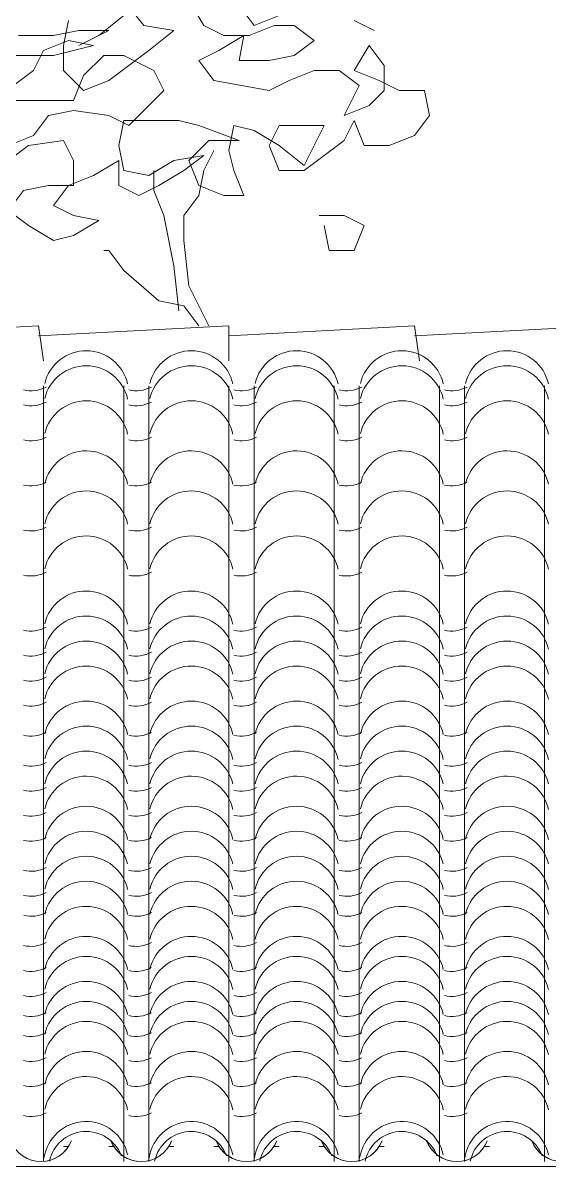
# Model space of a CAD drawing. Header units: millimetres. Extents: x 11446 to 37687, y -223 to 11932.
# Drawn here: x 20655 to 21774, y 5979 to 8420 of the extents above; entities that cross this region are included whole.
import ezdxf

# ---------------------------------------------------------------- set-up
doc = ezdxf.new("R2010")
doc.units = ezdxf.units.MM
doc.layers.add('A-COB-___-___-EXI', color=250, linetype='Continuous', lineweight=25)
doc.layers.add('A-VEG-___-___-EXI', color=250, linetype='Continuous', lineweight=25)

msp = doc.modelspace()

# ---------------------------------------------------------------- linework, layer by layer
at = {"layer": 'A-COB-___-___-EXI', "color": 28, "lineweight": 15}
for p, q in [((20751.8, 6026.9), (20741.2, 6026.9)), ((20847.8, 6026.9), (20837.1, 6026.9)), ((20975.7, 6026.9), (20965, 6026.9)), ((21071.6, 6026.9), (21061, 6026.9)), ((21199.6, 6026.9), (21188.9, 6026.9)), ((21295.5, 6026.9), (21284.8, 6026.9)), ((21423.4, 6026.9), (21412.8, 6026.9)), ((21647.3, 6026.9), (21636.6, 6026.9))]:
    msp.add_line(p, q, dxfattribs=at)
at = {"layer": 'A-COB-___-___-EXI', "color": 28, "lineweight": 15, "flags": 128}
for points in [[(20698.5, 7700.5), (20687.9, 7775.1), (20293.5, 7753.8)], [(21093, 7700.5), (21093, 7775.1), (20687.9, 7753.8)], [(21498, 7700.5), (21487.4, 7775.1), (21093, 7753.8)], [(21892.5, 7700.5), (21892.5, 7775.1), (21487.4, 7753.8)], [(20698.5, 7647.2), (20698.5, 7615.2), (20698.5, 7540.6), (20698.5, 7434), (20698.5, 7338)], [(20869.1, 7647.2), (20869.1, 7615.2), (20869.1, 7540.6), (20869.1, 7434), (20869.1, 7348.7), (20869.1, 7252.8), (20869.1, 7135.5), (20869.1, 7071.5), (20869.1, 7028.9), (20869.1, 6975.6), (20869.1, 6901), (20869.1, 6847.7), (20869.1, 6794.4), (20869.1, 6741.1), (20869.1, 6677.1), (20869.1, 6623.8), (20869.1, 6570.5), (20869.1, 6517.2), (20869.1, 6463.9), (20869.1, 6400), (20869.1, 6357.3), (20869.1, 6304), (20869.1, 6261.4), (20869.1, 6218.8), (20869.1, 6154.8), (20869.1, 6090.8), (20869.1, 5994.9)], [(20922.4, 7647.2), (20922.4, 7615.2), (20922.4, 7540.6), (20922.4, 7434), (20922.4, 7338)], [(21093, 7647.2), (21093, 7615.2), (21093, 7540.6), (21093, 7434), (21093, 7348.7), (21093, 7252.8), (21093, 7135.5), (21093, 7071.5), (21093, 7028.9), (21093, 6975.6), (21093, 6901), (21093, 6847.7), (21093, 6794.4), (21093, 6741.1), (21093, 6677.1), (21093, 6623.8), (21093, 6570.5), (21093, 6517.2), (21093, 6463.9), (21093, 6400), (21093, 6357.3), (21093, 6304), (21093, 6261.4), (21093, 6218.8), (21093, 6154.8), (21093, 6090.8), (21093, 5994.9)], [(21146.3, 7647.2), (21146.3, 7615.2), (21146.3, 7540.6), (21146.3, 7434), (21146.3, 7338)], [(21316.8, 7647.2), (21316.8, 7615.2), (21316.8, 7540.6), (21316.8, 7434), (21316.8, 7348.7), (21316.8, 7252.8), (21316.8, 7135.5), (21316.8, 7071.5), (21316.8, 7028.9), (21316.8, 6975.6), (21316.8, 6901), (21316.8, 6847.7), (21316.8, 6794.4), (21316.8, 6741.1), (21316.8, 6677.1), (21316.8, 6623.8), (21316.8, 6570.5), (21316.8, 6517.2), (21316.8, 6463.9), (21316.8, 6400), (21316.8, 6357.3), (21316.8, 6304), (21316.8, 6261.4), (21316.8, 6218.8), (21316.8, 6154.8), (21316.8, 6090.8), (21316.8, 5994.9)], [(21370.1, 7647.2), (21370.1, 7615.2), (21370.1, 7540.6), (21370.1, 7434), (21370.1, 7338)], [(21540.7, 7647.2), (21540.7, 7615.2), (21540.7, 7540.6), (21540.7, 7434), (21540.7, 7348.7), (21540.7, 7252.8), (21540.7, 7135.5), (21540.7, 7071.5), (21540.7, 7028.9), (21540.7, 6975.6), (21540.7, 6901), (21540.7, 6847.7), (21540.7, 6794.4), (21540.7, 6741.1), (21540.7, 6677.1), (21540.7, 6623.8), (21540.7, 6570.5), (21540.7, 6517.2), (21540.7, 6463.9), (21540.7, 6400), (21540.7, 6357.3), (21540.7, 6304), (21540.7, 6261.4), (21540.7, 6218.8), (21540.7, 6154.8), (21540.7, 6090.8), (21540.7, 5994.9)], [(21594, 7647.2), (21594, 7615.2), (21594, 7540.6), (21594, 7434), (21594, 7338)], [(21764.5, 7647.2), (21764.5, 7615.2), (21764.5, 7540.6), (21764.5, 7434), (21764.5, 7348.7), (21764.5, 7252.8), (21764.5, 7135.5), (21764.5, 7071.5), (21764.5, 7028.9), (21764.5, 6975.6), (21764.5, 6901), (21764.5, 6847.7), (21764.5, 6794.4), (21764.5, 6741.1), (21764.5, 6677.1), (21764.5, 6623.8), (21764.5, 6570.5), (21764.5, 6517.2), (21764.5, 6463.9), (21764.5, 6400), (21764.5, 6357.3), (21764.5, 6304), (21764.5, 6261.4), (21764.5, 6218.8), (21764.5, 6154.8), (21764.5, 6090.8), (21764.5, 5994.9)], [(20698.5, 7348.7), (20698.5, 7252.8), (20698.5, 7135.5), (20698.5, 7082.2), (20698.5, 7028.9), (20698.5, 6975.6), (20698.5, 6901), (20698.5, 6847.7), (20698.5, 6794.4), (20698.5, 6741.1), (20698.5, 6677.1), (20698.5, 6623.8), (20698.5, 6570.5), (20698.5, 6517.2), (20698.5, 6463.9), (20698.5, 6400), (20698.5, 6357.3), (20698.5, 6304), (20698.5, 6261.4), (20698.5, 6218.8), (20698.5, 6154.8), (20698.5, 6090.8), (20698.5, 5994.9)], [(20922.4, 7348.7), (20922.4, 7252.8), (20922.4, 7135.5), (20922.4, 7082.2), (20922.4, 7028.9), (20922.4, 6975.6), (20922.4, 6901), (20922.4, 6847.7), (20922.4, 6794.4), (20922.4, 6741.1), (20922.4, 6677.1), (20922.4, 6623.8), (20922.4, 6570.5), (20922.4, 6517.2), (20922.4, 6463.9), (20922.4, 6400), (20922.4, 6357.3), (20922.4, 6304), (20922.4, 6261.4), (20922.4, 6218.8), (20922.4, 6154.8), (20922.4, 6090.8), (20922.4, 5994.9)], [(21146.3, 7348.7), (21146.3, 7252.8), (21146.3, 7135.5), (21146.3, 7082.2), (21146.3, 7028.9), (21146.3, 6975.6), (21146.3, 6901), (21146.3, 6847.7), (21146.3, 6794.4), (21146.3, 6741.1), (21146.3, 6677.1), (21146.3, 6623.8), (21146.3, 6570.5), (21146.3, 6517.2), (21146.3, 6463.9), (21146.3, 6400), (21146.3, 6357.3), (21146.3, 6304), (21146.3, 6261.4), (21146.3, 6218.8), (21146.3, 6154.8), (21146.3, 6090.8), (21146.3, 5994.9)], [(21370.1, 7348.7), (21370.1, 7252.8), (21370.1, 7135.5), (21370.1, 7082.2), (21370.1, 7028.9), (21370.1, 6975.6), (21370.1, 6901), (21370.1, 6847.7), (21370.1, 6794.4), (21370.1, 6741.1), (21370.1, 6677.1), (21370.1, 6623.8), (21370.1, 6570.5), (21370.1, 6517.2), (21370.1, 6463.9), (21370.1, 6400), (21370.1, 6357.3), (21370.1, 6304), (21370.1, 6261.4), (21370.1, 6218.8), (21370.1, 6154.8), (21370.1, 6090.8), (21370.1, 5994.9)], [(21594, 7348.7), (21594, 7252.8), (21594, 7135.5), (21594, 7082.2), (21594, 7028.9), (21594, 6975.6), (21594, 6901), (21594, 6847.7), (21594, 6794.4), (21594, 6741.1), (21594, 6677.1), (21594, 6623.8), (21594, 6570.5), (21594, 6517.2), (21594, 6463.9), (21594, 6400), (21594, 6357.3), (21594, 6304), (21594, 6261.4), (21594, 6218.8), (21594, 6154.8), (21594, 6090.8), (21594, 5994.9)], [(15091.4, 5984.2), (29493, 5984.2), (29493, 5952.3), (15091.4, 5952.3), (15091.4, 5984.2), (15091.4, 6016.2), (14974.2, 5962.9), (12181.3, 4715.7), (12234.6, 4609.1), (15027.5, 5856.3), (15091.4, 5888.3)]]:
    msp.add_lwpolyline(points, dxfattribs=at)
at = {"layer": 'A-COB-___-___-EXI', "color": 18, "lineweight": 9}
for points in [[(20789.7, 7721.8), (20747.5, 7722.1), (20710.7, 7693.1), (20700.9, 7652)], [(20877.4, 7651), (20868.2, 7692.2), (20831.8, 7721.4), (20789.7, 7721.8)], [(21013.5, 7721.8), (20971.4, 7722.1), (20934.6, 7693.1), (20924.7, 7652)], [(21101.3, 7651), (21092.1, 7692.2), (21055.6, 7721.4), (21013.5, 7721.8)], [(21237.4, 7721.8), (21195.2, 7722.1), (21158.4, 7693.1), (21148.6, 7652)], [(21325.1, 7651), (21316, 7692.2), (21279.5, 7721.4), (21237.4, 7721.8)], [(21461.2, 7721.8), (21419.1, 7722.1), (21382.3, 7693.1), (21372.5, 7652)], [(21549, 7651), (21539.8, 7692.2), (21503.4, 7721.4), (21461.2, 7721.8)], [(21685.1, 7721.8), (21642.9, 7722.1), (21606.1, 7693.1), (21596.3, 7652)], [(21772.8, 7651), (21763.7, 7692.2), (21727.2, 7721.4), (21685.1, 7721.8)], [(20789.7, 7689.8), (20747.5, 7690.2), (20710.7, 7661.2), (20700.9, 7620)], [(20877.4, 7619), (20868.2, 7660.2), (20831.8, 7689.5), (20789.7, 7689.8)], [(21013.5, 7689.8), (20971.4, 7690.2), (20934.6, 7661.2), (20924.7, 7620)], [(21101.3, 7619), (21092.1, 7660.2), (21055.6, 7689.5), (21013.5, 7689.8)], [(21237.4, 7689.8), (21195.2, 7690.2), (21158.4, 7661.2), (21148.6, 7620)], [(21325.1, 7619), (21316, 7660.2), (21279.5, 7689.5), (21237.4, 7689.8)], [(21461.2, 7689.8), (21419.1, 7690.2), (21382.3, 7661.2), (21372.5, 7620)], [(21549, 7619), (21539.8, 7660.2), (21503.4, 7689.5), (21461.2, 7689.8)], [(21685.1, 7689.8), (21642.9, 7690.2), (21606.1, 7661.2), (21596.3, 7620)], [(21772.8, 7619), (21763.7, 7660.2), (21727.2, 7689.5), (21685.1, 7689.8)], [(20655.7, 7638.4), (20672.1, 7634.5), (20689.2, 7636.7), (20704, 7644.5)], [(20879.6, 7638.4), (20895.9, 7634.5), (20913.1, 7636.7), (20927.9, 7644.5)], [(21103.4, 7638.4), (21119.8, 7634.5), (21136.9, 7636.7), (21151.8, 7644.5)], [(21327.3, 7638.4), (21343.6, 7634.5), (21360.8, 7636.7), (21375.6, 7644.5)], [(21551.2, 7638.4), (21567.5, 7634.5), (21584.6, 7636.7), (21599.5, 7644.5)], [(20655.7, 7606.4), (20672.1, 7602.5), (20689.2, 7604.7), (20704, 7612.6)], [(20789.7, 7615.2), (20747.5, 7615.5), (20710.7, 7586.5), (20700.9, 7545.4)], [(20877.4, 7544.4), (20868.2, 7585.6), (20831.8, 7614.9), (20789.7, 7615.2)], [(20879.6, 7606.4), (20895.9, 7602.5), (20913.1, 7604.7), (20927.9, 7612.6)], [(21013.5, 7615.2), (20971.4, 7615.5), (20934.6, 7586.5), (20924.7, 7545.4)], [(21101.3, 7544.4), (21092.1, 7585.6), (21055.6, 7614.9), (21013.5, 7615.2)], [(21103.4, 7606.4), (21119.8, 7602.5), (21136.9, 7604.7), (21151.8, 7612.6)], [(21237.4, 7615.2), (21195.2, 7615.5), (21158.4, 7586.5), (21148.6, 7545.4)], [(21325.1, 7544.4), (21316, 7585.6), (21279.5, 7614.9), (21237.4, 7615.2)], [(21327.3, 7606.4), (21343.6, 7602.5), (21360.8, 7604.7), (21375.6, 7612.6)], [(21461.2, 7615.2), (21419.1, 7615.5), (21382.3, 7586.5), (21372.5, 7545.4)], [(21549, 7544.4), (21539.8, 7585.6), (21503.4, 7614.9), (21461.2, 7615.2)], [(21551.2, 7606.4), (21567.5, 7602.5), (21584.6, 7604.7), (21599.5, 7612.6)], [(21685.1, 7615.2), (21642.9, 7615.5), (21606.1, 7586.5), (21596.3, 7545.4)], [(21772.8, 7544.4), (21763.7, 7585.6), (21727.2, 7614.9), (21685.1, 7615.2)], [(20655.7, 7531.8), (20672.1, 7527.9), (20689.2, 7530.1), (20704, 7537.9)], [(20879.6, 7531.8), (20895.9, 7527.9), (20913.1, 7530.1), (20927.9, 7537.9)], [(21103.4, 7531.8), (21119.8, 7527.9), (21136.9, 7530.1), (21151.8, 7537.9)], [(21327.3, 7531.8), (21343.6, 7527.9), (21360.8, 7530.1), (21375.6, 7537.9)], [(21551.2, 7531.8), (21567.5, 7527.9), (21584.6, 7530.1), (21599.5, 7537.9)], [(20789.7, 7508.6), (20747.5, 7508.9), (20710.7, 7479.9), (20700.9, 7438.8)], [(20877.4, 7437.8), (20868.2, 7479), (20831.8, 7508.3), (20789.7, 7508.6)], [(21013.5, 7508.6), (20971.4, 7508.9), (20934.6, 7479.9), (20924.7, 7438.8)], [(21101.3, 7437.8), (21092.1, 7479), (21055.6, 7508.3), (21013.5, 7508.6)], [(21237.4, 7508.6), (21195.2, 7508.9), (21158.4, 7479.9), (21148.6, 7438.8)], [(21325.1, 7437.8), (21316, 7479), (21279.5, 7508.3), (21237.4, 7508.6)], [(21461.2, 7508.6), (21419.1, 7508.9), (21382.3, 7479.9), (21372.5, 7438.8)], [(21549, 7437.8), (21539.8, 7479), (21503.4, 7508.3), (21461.2, 7508.6)], [(21685.1, 7508.6), (21642.9, 7508.9), (21606.1, 7479.9), (21596.3, 7438.8)], [(21772.8, 7437.8), (21763.7, 7479), (21727.2, 7508.3), (21685.1, 7508.6)], [(20655.7, 7435.8), (20672.1, 7432), (20689.2, 7434.1), (20704, 7442)], [(20789.7, 7423.3), (20747.5, 7423.7), (20710.7, 7394.7), (20700.9, 7353.5)], [(20877.4, 7352.5), (20868.2, 7393.7), (20831.8, 7423), (20789.7, 7423.3)], [(20879.6, 7435.8), (20895.9, 7432), (20913.1, 7434.1), (20927.9, 7442)], [(21013.5, 7423.3), (20971.4, 7423.7), (20934.6, 7394.7), (20924.7, 7353.5)], [(21101.3, 7352.5), (21092.1, 7393.7), (21055.6, 7423), (21013.5, 7423.3)], [(21103.4, 7435.8), (21119.8, 7432), (21136.9, 7434.1), (21151.8, 7442)], [(21237.4, 7423.3), (21195.2, 7423.7), (21158.4, 7394.7), (21148.6, 7353.5)], [(21325.1, 7352.5), (21316, 7393.7), (21279.5, 7423), (21237.4, 7423.3)], [(21327.3, 7435.8), (21343.6, 7432), (21360.8, 7434.1), (21375.6, 7442)], [(21461.2, 7423.3), (21419.1, 7423.7), (21382.3, 7394.7), (21372.5, 7353.5)], [(21549, 7352.5), (21539.8, 7393.7), (21503.4, 7423), (21461.2, 7423.3)], [(21551.2, 7435.8), (21567.5, 7432), (21584.6, 7434.1), (21599.5, 7442)], [(21685.1, 7423.3), (21642.9, 7423.7), (21606.1, 7394.7), (21596.3, 7353.5)], [(21772.8, 7352.5), (21763.7, 7393.7), (21727.2, 7423), (21685.1, 7423.3)], [(20655.7, 7339.9), (20672.1, 7336), (20689.2, 7338.2), (20704, 7346.1)], [(20789.7, 7327.4), (20747.5, 7327.7), (20710.7, 7298.7), (20700.9, 7257.6)], [(20877.4, 7256.6), (20868.2, 7297.7), (20831.8, 7327), (20789.7, 7327.4)], [(20879.6, 7339.9), (20895.9, 7336), (20913.1, 7338.2), (20927.9, 7346.1)], [(21013.5, 7327.4), (20971.4, 7327.7), (20934.6, 7298.7), (20924.7, 7257.6)], [(21101.3, 7256.6), (21092.1, 7297.7), (21055.6, 7327), (21013.5, 7327.4)], [(21103.4, 7339.9), (21119.8, 7336), (21136.9, 7338.2), (21151.8, 7346.1)], [(21237.4, 7327.4), (21195.2, 7327.7), (21158.4, 7298.7), (21148.6, 7257.6)], [(21325.1, 7256.6), (21316, 7297.7), (21279.5, 7327), (21237.4, 7327.4)], [(21327.3, 7339.9), (21343.6, 7336), (21360.8, 7338.2), (21375.6, 7346.1)], [(21461.2, 7327.4), (21419.1, 7327.7), (21382.3, 7298.7), (21372.5, 7257.6)], [(21549, 7256.6), (21539.8, 7297.7), (21503.4, 7327), (21461.2, 7327.4)], [(21551.2, 7339.9), (21567.5, 7336), (21584.6, 7338.2), (21599.5, 7346.1)], [(21685.1, 7327.4), (21642.9, 7327.7), (21606.1, 7298.7), (21596.3, 7257.6)], [(21772.8, 7256.6), (21763.7, 7297.7), (21727.2, 7327), (21685.1, 7327.4)], [(20655.7, 7243.9), (20672.1, 7240.1), (20689.2, 7242.3), (20704, 7250.1)], [(20879.6, 7243.9), (20895.9, 7240.1), (20913.1, 7242.3), (20927.9, 7250.1)], [(21103.4, 7243.9), (21119.8, 7240.1), (21136.9, 7242.3), (21151.8, 7250.1)], [(21327.3, 7243.9), (21343.6, 7240.1), (21360.8, 7242.3), (21375.6, 7250.1)], [(21551.2, 7243.9), (21567.5, 7240.1), (21584.6, 7242.3), (21599.5, 7250.1)], [(20789.7, 7210.1), (20747.5, 7210.5), (20710.7, 7181.5), (20700.9, 7140.3)], [(20877.4, 7139.3), (20868.2, 7180.5), (20831.8, 7209.8), (20789.7, 7210.1)], [(21013.5, 7210.1), (20971.4, 7210.5), (20934.6, 7181.5), (20924.7, 7140.3)], [(21101.3, 7139.3), (21092.1, 7180.5), (21055.6, 7209.8), (21013.5, 7210.1)], [(21237.4, 7210.1), (21195.2, 7210.5), (21158.4, 7181.5), (21148.6, 7140.3)], [(21325.1, 7139.3), (21316, 7180.5), (21279.5, 7209.8), (21237.4, 7210.1)], [(21461.2, 7210.1), (21419.1, 7210.5), (21382.3, 7181.5), (21372.5, 7140.3)], [(21549, 7139.3), (21539.8, 7180.5), (21503.4, 7209.8), (21461.2, 7210.1)], [(21685.1, 7210.1), (21642.9, 7210.5), (21606.1, 7181.5), (21596.3, 7140.3)], [(21772.8, 7139.3), (21763.7, 7180.5), (21727.2, 7209.8), (21685.1, 7210.1)], [(20789.7, 7156.8), (20747.5, 7157.2), (20710.7, 7128.2), (20700.9, 7087)], [(20877.4, 7086), (20868.2, 7127.2), (20831.8, 7156.5), (20789.7, 7156.8)], [(21013.5, 7156.8), (20971.4, 7157.2), (20934.6, 7128.2), (20924.7, 7087)], [(21101.3, 7086), (21092.1, 7127.2), (21055.6, 7156.5), (21013.5, 7156.8)], [(21237.4, 7156.8), (21195.2, 7157.2), (21158.4, 7128.2), (21148.6, 7087)], [(21325.1, 7086), (21316, 7127.2), (21279.5, 7156.5), (21237.4, 7156.8)], [(21461.2, 7156.8), (21419.1, 7157.2), (21382.3, 7128.2), (21372.5, 7087)], [(21549, 7086), (21539.8, 7127.2), (21503.4, 7156.5), (21461.2, 7156.8)], [(21685.1, 7156.8), (21642.9, 7157.2), (21606.1, 7128.2), (21596.3, 7087)], [(21772.8, 7086), (21763.7, 7127.2), (21727.2, 7156.5), (21685.1, 7156.8)], [(20655.7, 7126.7), (20672.1, 7122.8), (20689.2, 7125), (20704, 7132.9)], [(20879.6, 7126.7), (20895.9, 7122.8), (20913.1, 7125), (20927.9, 7132.9)], [(21103.4, 7126.7), (21119.8, 7122.8), (21136.9, 7125), (21151.8, 7132.9)], [(21327.3, 7126.7), (21343.6, 7122.8), (21360.8, 7125), (21375.6, 7132.9)], [(21551.2, 7126.7), (21567.5, 7122.8), (21584.6, 7125), (21599.5, 7132.9)], [(20789.7, 7103.5), (20747.5, 7103.9), (20710.7, 7074.9), (20700.9, 7033.7)], [(21013.5, 7103.5), (20971.4, 7103.9), (20934.6, 7074.9), (20924.7, 7033.7)], [(21237.4, 7103.5), (21195.2, 7103.9), (21158.4, 7074.9), (21148.6, 7033.7)], [(21461.2, 7103.5), (21419.1, 7103.9), (21382.3, 7074.9), (21372.5, 7033.7)], [(21685.1, 7103.5), (21642.9, 7103.9), (21606.1, 7074.9), (21596.3, 7033.7)], [(20655.7, 7073.4), (20672.1, 7069.5), (20689.2, 7071.7), (20704, 7079.6)], [(20877.4, 7032.7), (20868.2, 7073.9), (20831.8, 7103.2), (20789.7, 7103.5)], [(20879.6, 7073.4), (20895.9, 7069.5), (20913.1, 7071.7), (20927.9, 7079.6)], [(21101.3, 7032.7), (21092.1, 7073.9), (21055.6, 7103.2), (21013.5, 7103.5)], [(21103.4, 7073.4), (21119.8, 7069.5), (21136.9, 7071.7), (21151.8, 7079.6)], [(21325.1, 7032.7), (21316, 7073.9), (21279.5, 7103.2), (21237.4, 7103.5)], [(21327.3, 7073.4), (21343.6, 7069.5), (21360.8, 7071.7), (21375.6, 7079.6)], [(21549, 7032.7), (21539.8, 7073.9), (21503.4, 7103.2), (21461.2, 7103.5)], [(21551.2, 7073.4), (21567.5, 7069.5), (21584.6, 7071.7), (21599.5, 7079.6)], [(21772.8, 7032.7), (21763.7, 7073.9), (21727.2, 7103.2), (21685.1, 7103.5)], [(20789.7, 7050.2), (20747.5, 7050.6), (20710.7, 7021.6), (20700.9, 6980.4)], [(20877.4, 6979.4), (20868.2, 7020.6), (20831.8, 7049.9), (20789.7, 7050.2)], [(21013.5, 7050.2), (20971.4, 7050.6), (20934.6, 7021.6), (20924.7, 6980.4)], [(21101.3, 6979.4), (21092.1, 7020.6), (21055.6, 7049.9), (21013.5, 7050.2)], [(21237.4, 7050.2), (21195.2, 7050.6), (21158.4, 7021.6), (21148.6, 6980.4)], [(21325.1, 6979.4), (21316, 7020.6), (21279.5, 7049.9), (21237.4, 7050.2)], [(21461.2, 7050.2), (21419.1, 7050.6), (21382.3, 7021.6), (21372.5, 6980.4)], [(21549, 6979.4), (21539.8, 7020.6), (21503.4, 7049.9), (21461.2, 7050.2)], [(21685.1, 7050.2), (21642.9, 7050.6), (21606.1, 7021.6), (21596.3, 6980.4)], [(21772.8, 6979.4), (21763.7, 7020.6), (21727.2, 7049.9), (21685.1, 7050.2)], [(20655.7, 7020.1), (20672.1, 7016.2), (20689.2, 7018.4), (20704, 7026.3)], [(20879.6, 7020.1), (20895.9, 7016.2), (20913.1, 7018.4), (20927.9, 7026.3)], [(21103.4, 7020.1), (21119.8, 7016.2), (21136.9, 7018.4), (21151.8, 7026.3)], [(21327.3, 7020.1), (21343.6, 7016.2), (21360.8, 7018.4), (21375.6, 7026.3)], [(21551.2, 7020.1), (21567.5, 7016.2), (21584.6, 7018.4), (21599.5, 7026.3)], [(20655.7, 6966.8), (20672.1, 6962.9), (20689.2, 6965.1), (20704, 6973)], [(20789.7, 6975.6), (20747.5, 6975.9), (20710.7, 6946.9), (20700.9, 6905.8)], [(20877.4, 6904.8), (20868.2, 6946), (20831.8, 6975.3), (20789.7, 6975.6)], [(20879.6, 6966.8), (20895.9, 6962.9), (20913.1, 6965.1), (20927.9, 6973)], [(21013.5, 6975.6), (20971.4, 6975.9), (20934.6, 6946.9), (20924.7, 6905.8)], [(21101.3, 6904.8), (21092.1, 6946), (21055.6, 6975.3), (21013.5, 6975.6)], [(21103.4, 6966.8), (21119.8, 6962.9), (21136.9, 6965.1), (21151.8, 6973)], [(21237.4, 6975.6), (21195.2, 6975.9), (21158.4, 6946.9), (21148.6, 6905.8)], [(21325.1, 6904.8), (21316, 6946), (21279.5, 6975.3), (21237.4, 6975.6)], [(21327.3, 6966.8), (21343.6, 6962.9), (21360.8, 6965.1), (21375.6, 6973)], [(21461.2, 6975.6), (21419.1, 6975.9), (21382.3, 6946.9), (21372.5, 6905.8)], [(21549, 6904.8), (21539.8, 6946), (21503.4, 6975.3), (21461.2, 6975.6)], [(21551.2, 6966.8), (21567.5, 6962.9), (21584.6, 6965.1), (21599.5, 6973)], [(21685.1, 6975.6), (21642.9, 6975.9), (21606.1, 6946.9), (21596.3, 6905.8)], [(21772.8, 6904.8), (21763.7, 6946), (21727.2, 6975.3), (21685.1, 6975.6)], [(20655.7, 6902.8), (20672.1, 6899), (20689.2, 6901.2), (20704, 6909)], [(20789.7, 6922.3), (20747.5, 6922.6), (20710.7, 6893.7), (20700.9, 6852.5)], [(20877.4, 6851.5), (20868.2, 6892.7), (20831.8, 6922), (20789.7, 6922.3)], [(20879.6, 6902.8), (20895.9, 6899), (20913.1, 6901.2), (20927.9, 6909)], [(21013.5, 6922.3), (20971.4, 6922.6), (20934.6, 6893.7), (20924.7, 6852.5)], [(21101.3, 6851.5), (21092.1, 6892.7), (21055.6, 6922), (21013.5, 6922.3)], [(21103.4, 6902.8), (21119.8, 6899), (21136.9, 6901.2), (21151.8, 6909)], [(21237.4, 6922.3), (21195.2, 6922.6), (21158.4, 6893.7), (21148.6, 6852.5)], [(21325.1, 6851.5), (21316, 6892.7), (21279.5, 6922), (21237.4, 6922.3)], [(21327.3, 6902.8), (21343.6, 6899), (21360.8, 6901.2), (21375.6, 6909)], [(21461.2, 6922.3), (21419.1, 6922.6), (21382.3, 6893.7), (21372.5, 6852.5)], [(21549, 6851.5), (21539.8, 6892.7), (21503.4, 6922), (21461.2, 6922.3)], [(21551.2, 6902.8), (21567.5, 6899), (21584.6, 6901.2), (21599.5, 6909)], [(21685.1, 6922.3), (21642.9, 6922.6), (21606.1, 6893.7), (21596.3, 6852.5)], [(21772.8, 6851.5), (21763.7, 6892.7), (21727.2, 6922), (21685.1, 6922.3)], [(20789.2, 6869), (20747.2, 6869), (20710.7, 6840.2), (20700.9, 6799.4)], [(20877.2, 6799.4), (20867.6, 6840.2), (20831.1, 6869), (20789.2, 6869)], [(21013, 6869), (20971.1, 6869), (20934.6, 6840.2), (20924.7, 6799.4)], [(21101.1, 6799.4), (21091.5, 6840.2), (21055, 6869), (21013, 6869)], [(21236.9, 6869), (21194.9, 6869), (21158.4, 6840.2), (21148.6, 6799.4)], [(21325, 6799.4), (21315.3, 6840.2), (21278.8, 6869), (21236.9, 6869)], [(21460.7, 6869), (21418.8, 6869), (21382.3, 6840.2), (21372.5, 6799.4)], [(21548.8, 6799.4), (21539.2, 6840.2), (21502.7, 6869), (21460.7, 6869)], [(21684.6, 6869), (21642.6, 6869), (21606.1, 6840.2), (21596.3, 6799.4)], [(21772.7, 6799.4), (21763, 6840.2), (21726.5, 6869), (21684.6, 6869)], [(20655.7, 6838.9), (20672.1, 6835), (20689.2, 6837.2), (20704, 6845)], [(20879.6, 6838.9), (20895.9, 6835), (20913.1, 6837.2), (20927.9, 6845)], [(21103.4, 6838.9), (21119.8, 6835), (21136.9, 6837.2), (21151.8, 6845)], [(21327.3, 6838.9), (21343.6, 6835), (21360.8, 6837.2), (21375.6, 6845)], [(21551.2, 6838.9), (21567.5, 6835), (21584.6, 6837.2), (21599.5, 6845)], [(20789.7, 6815.7), (20747.5, 6816), (20710.7, 6787.1), (20700.9, 6745.9)], [(20877.4, 6744.9), (20868.2, 6786.1), (20831.8, 6815.4), (20789.7, 6815.7)], [(21013.5, 6815.7), (20971.4, 6816), (20934.6, 6787.1), (20924.7, 6745.9)], [(21101.3, 6744.9), (21092.1, 6786.1), (21055.6, 6815.4), (21013.5, 6815.7)], [(21237.4, 6815.7), (21195.2, 6816), (21158.4, 6787.1), (21148.6, 6745.9)], [(21325.1, 6744.9), (21316, 6786.1), (21279.5, 6815.4), (21237.4, 6815.7)], [(21461.2, 6815.7), (21419.1, 6816), (21382.3, 6787.1), (21372.5, 6745.9)], [(21549, 6744.9), (21539.8, 6786.1), (21503.4, 6815.4), (21461.2, 6815.7)], [(21685.1, 6815.7), (21642.9, 6816), (21606.1, 6787.1), (21596.3, 6745.9)], [(21772.8, 6744.9), (21763.7, 6786.1), (21727.2, 6815.4), (21685.1, 6815.7)], [(20655.7, 6785.6), (20672.1, 6781.7), (20689.2, 6783.9), (20704, 6791.7)], [(20879.6, 6785.6), (20895.9, 6781.7), (20913.1, 6783.9), (20927.9, 6791.7)], [(21103.4, 6785.6), (21119.8, 6781.7), (21136.9, 6783.9), (21151.8, 6791.7)], [(21327.3, 6785.6), (21343.6, 6781.7), (21360.8, 6783.9), (21375.6, 6791.7)], [(21551.2, 6785.6), (21567.5, 6781.7), (21584.6, 6783.9), (21599.5, 6791.7)], [(20655.7, 6732.3), (20672.1, 6728.4), (20689.2, 6730.6), (20704, 6738.4)], [(20789.7, 6751.7), (20747.5, 6752.1), (20710.7, 6723.1), (20700.9, 6681.9)], [(20877.4, 6681), (20868.2, 6722.1), (20831.8, 6751.4), (20789.7, 6751.7)], [(20879.6, 6732.3), (20895.9, 6728.4), (20913.1, 6730.6), (20927.9, 6738.4)], [(21013.5, 6751.7), (20971.4, 6752.1), (20934.6, 6723.1), (20924.7, 6681.9)], [(21101.3, 6681), (21092.1, 6722.1), (21055.6, 6751.4), (21013.5, 6751.7)], [(21103.4, 6732.3), (21119.8, 6728.4), (21136.9, 6730.6), (21151.8, 6738.4)], [(21237.4, 6751.7), (21195.2, 6752.1), (21158.4, 6723.1), (21148.6, 6681.9)], [(21325.1, 6681), (21316, 6722.1), (21279.5, 6751.4), (21237.4, 6751.7)], [(21327.3, 6732.3), (21343.6, 6728.4), (21360.8, 6730.6), (21375.6, 6738.4)], [(21461.2, 6751.7), (21419.1, 6752.1), (21382.3, 6723.1), (21372.5, 6681.9)], [(21549, 6681), (21539.8, 6722.1), (21503.4, 6751.4), (21461.2, 6751.7)], [(21551.2, 6732.3), (21567.5, 6728.4), (21584.6, 6730.6), (21599.5, 6738.4)], [(21685.1, 6751.7), (21642.9, 6752.1), (21606.1, 6723.1), (21596.3, 6681.9)], [(21772.8, 6681), (21763.7, 6722.1), (21727.2, 6751.4), (21685.1, 6751.7)], [(20789.2, 6698.4), (20747.2, 6698.4), (20710.7, 6669.6), (20700.9, 6628.8)], [(20877.2, 6628.8), (20867.6, 6669.6), (20831.1, 6698.4), (20789.2, 6698.4)], [(21013, 6698.4), (20971.1, 6698.4), (20934.6, 6669.6), (20924.7, 6628.8)], [(21101.1, 6628.8), (21091.5, 6669.6), (21055, 6698.4), (21013, 6698.4)], [(21236.9, 6698.4), (21194.9, 6698.4), (21158.4, 6669.6), (21148.6, 6628.8)], [(21325, 6628.8), (21315.3, 6669.6), (21278.8, 6698.4), (21236.9, 6698.4)], [(21460.7, 6698.4), (21418.8, 6698.4), (21382.3, 6669.6), (21372.5, 6628.8)], [(21548.8, 6628.8), (21539.2, 6669.6), (21502.7, 6698.4), (21460.7, 6698.4)], [(21684.6, 6698.4), (21642.6, 6698.4), (21606.1, 6669.6), (21596.3, 6628.8)], [(21772.7, 6628.8), (21763, 6669.6), (21726.5, 6698.4), (21684.6, 6698.4)], [(20655.7, 6679), (20672.1, 6675.1), (20689.2, 6677.3), (20704, 6685.1)], [(20879.6, 6679), (20895.9, 6675.1), (20913.1, 6677.3), (20927.9, 6685.1)], [(21103.4, 6679), (21119.8, 6675.1), (21136.9, 6677.3), (21151.8, 6685.1)], [(21327.3, 6679), (21343.6, 6675.1), (21360.8, 6677.3), (21375.6, 6685.1)], [(21551.2, 6679), (21567.5, 6675.1), (21584.6, 6677.3), (21599.5, 6685.1)], [(20789.7, 6645.1), (20747.5, 6645.5), (20710.7, 6616.5), (20700.9, 6575.3)], [(20877.4, 6574.4), (20868.2, 6615.5), (20831.8, 6644.8), (20789.7, 6645.1)], [(21013.5, 6645.1), (20971.4, 6645.5), (20934.6, 6616.5), (20924.7, 6575.3)], [(21101.3, 6574.4), (21092.1, 6615.5), (21055.6, 6644.8), (21013.5, 6645.1)], [(21237.4, 6645.1), (21195.2, 6645.5), (21158.4, 6616.5), (21148.6, 6575.3)], [(21325.1, 6574.4), (21316, 6615.5), (21279.5, 6644.8), (21237.4, 6645.1)], [(21461.2, 6645.1), (21419.1, 6645.5), (21382.3, 6616.5), (21372.5, 6575.3)], [(21549, 6574.4), (21539.8, 6615.5), (21503.4, 6644.8), (21461.2, 6645.1)], [(21685.1, 6645.1), (21642.9, 6645.5), (21606.1, 6616.5), (21596.3, 6575.3)], [(21772.8, 6574.4), (21763.7, 6615.5), (21727.2, 6644.8), (21685.1, 6645.1)], [(20655.7, 6615), (20672.1, 6611.2), (20689.2, 6613.3), (20704, 6621.2)], [(20879.6, 6615), (20895.9, 6611.2), (20913.1, 6613.3), (20927.9, 6621.2)], [(21103.4, 6615), (21119.8, 6611.2), (21136.9, 6613.3), (21151.8, 6621.2)], [(21327.3, 6615), (21343.6, 6611.2), (21360.8, 6613.3), (21375.6, 6621.2)], [(21551.2, 6615), (21567.5, 6611.2), (21584.6, 6613.3), (21599.5, 6621.2)], [(20789.7, 6591.8), (20747.5, 6592.2), (20710.7, 6563.2), (20700.9, 6522)], [(20877.4, 6521.1), (20868.2, 6562.2), (20831.8, 6591.5), (20789.7, 6591.8)], [(21013.5, 6591.8), (20971.4, 6592.2), (20934.6, 6563.2), (20924.7, 6522)], [(21101.3, 6521.1), (21092.1, 6562.2), (21055.6, 6591.5), (21013.5, 6591.8)], [(21237.4, 6591.8), (21195.2, 6592.2), (21158.4, 6563.2), (21148.6, 6522)], [(21325.1, 6521.1), (21316, 6562.2), (21279.5, 6591.5), (21237.4, 6591.8)], [(21461.2, 6591.8), (21419.1, 6592.2), (21382.3, 6563.2), (21372.5, 6522)], [(21549, 6521.1), (21539.8, 6562.2), (21503.4, 6591.5), (21461.2, 6591.8)], [(21685.1, 6591.8), (21642.9, 6592.2), (21606.1, 6563.2), (21596.3, 6522)], [(21772.8, 6521.1), (21763.7, 6562.2), (21727.2, 6591.5), (21685.1, 6591.8)], [(20655.7, 6561.7), (20672.1, 6557.9), (20689.2, 6560), (20704, 6567.9)], [(20879.6, 6561.7), (20895.9, 6557.9), (20913.1, 6560), (20927.9, 6567.9)], [(21103.4, 6561.7), (21119.8, 6557.9), (21136.9, 6560), (21151.8, 6567.9)], [(21327.3, 6561.7), (21343.6, 6557.9), (21360.8, 6560), (21375.6, 6567.9)], [(21551.2, 6561.7), (21567.5, 6557.9), (21584.6, 6560), (21599.5, 6567.9)], [(20656.2, 6519.1), (20672.4, 6515.2), (20689.4, 6517.4), (20704, 6525.2)], [(20789.7, 6538.5), (20747.5, 6538.9), (20710.7, 6509.9), (20700.9, 6468.7)], [(20877.4, 6467.8), (20868.2, 6508.9), (20831.8, 6538.2), (20789.7, 6538.5)], [(20880.1, 6519.1), (20896.3, 6515.2), (20913.2, 6517.4), (20927.9, 6525.2)], [(21013.5, 6538.5), (20971.4, 6538.9), (20934.6, 6509.9), (20924.7, 6468.7)], [(21101.3, 6467.8), (21092.1, 6508.9), (21055.6, 6538.2), (21013.5, 6538.5)], [(21104, 6519.1), (21120.1, 6515.2), (21137.1, 6517.4), (21151.8, 6525.2)], [(21237.4, 6538.5), (21195.2, 6538.9), (21158.4, 6509.9), (21148.6, 6468.7)], [(21325.1, 6467.8), (21316, 6508.9), (21279.5, 6538.2), (21237.4, 6538.5)], [(21327.8, 6519.1), (21344, 6515.2), (21361, 6517.4), (21375.6, 6525.2)], [(21461.2, 6538.5), (21419.1, 6538.9), (21382.3, 6509.9), (21372.5, 6468.7)], [(21549, 6467.8), (21539.8, 6508.9), (21503.4, 6538.2), (21461.2, 6538.5)], [(21551.7, 6519.1), (21567.8, 6515.2), (21584.8, 6517.4), (21599.5, 6525.2)], [(21685.1, 6538.5), (21642.9, 6538.9), (21606.1, 6509.9), (21596.3, 6468.7)], [(21772.8, 6467.8), (21763.7, 6508.9), (21727.2, 6538.2), (21685.1, 6538.5)], [(20789.7, 6474.6), (20747.5, 6474.9), (20710.7, 6445.9), (20700.9, 6404.8)], [(20877.4, 6403.8), (20868.2, 6445), (20831.8, 6474.2), (20789.7, 6474.6)], [(21013.5, 6474.6), (20971.4, 6474.9), (20934.6, 6445.9), (20924.7, 6404.8)], [(21101.3, 6403.8), (21092.1, 6445), (21055.6, 6474.2), (21013.5, 6474.6)], [(21237.4, 6474.6), (21195.2, 6474.9), (21158.4, 6445.9), (21148.6, 6404.8)], [(21325.1, 6403.8), (21316, 6445), (21279.5, 6474.2), (21237.4, 6474.6)], [(21461.2, 6474.6), (21419.1, 6474.9), (21382.3, 6445.9), (21372.5, 6404.8)], [(21549, 6403.8), (21539.8, 6445), (21503.4, 6474.2), (21461.2, 6474.6)], [(21685.1, 6474.6), (21642.9, 6474.9), (21606.1, 6445.9), (21596.3, 6404.8)], [(21772.8, 6403.8), (21763.7, 6445), (21727.2, 6474.2), (21685.1, 6474.6)], [(20655.7, 6455.1), (20672.1, 6451.3), (20689.2, 6453.4), (20704, 6461.3)], [(20879.6, 6455.1), (20895.9, 6451.3), (20913.1, 6453.4), (20927.9, 6461.3)], [(21103.4, 6455.1), (21119.8, 6451.3), (21136.9, 6453.4), (21151.8, 6461.3)], [(21327.3, 6455.1), (21343.6, 6451.3), (21360.8, 6453.4), (21375.6, 6461.3)], [(21551.2, 6455.1), (21567.5, 6451.3), (21584.6, 6453.4), (21599.5, 6461.3)], [(20789.7, 6431.9), (20747.5, 6432.3), (20710.7, 6403.3), (20700.9, 6362.1)], [(20877.4, 6361.2), (20868.2, 6402.3), (20831.8, 6431.6), (20789.7, 6431.9)], [(21013.5, 6431.9), (20971.4, 6432.3), (20934.6, 6403.3), (20924.7, 6362.1)], [(21101.3, 6361.2), (21092.1, 6402.3), (21055.6, 6431.6), (21013.5, 6431.9)], [(21237.4, 6431.9), (21195.2, 6432.3), (21158.4, 6403.3), (21148.6, 6362.1)], [(21325.1, 6361.2), (21316, 6402.3), (21279.5, 6431.6), (21237.4, 6431.9)], [(21461.2, 6431.9), (21419.1, 6432.3), (21382.3, 6403.3), (21372.5, 6362.1)], [(21549, 6361.2), (21539.8, 6402.3), (21503.4, 6431.6), (21461.2, 6431.9)], [(21685.1, 6431.9), (21642.9, 6432.3), (21606.1, 6403.3), (21596.3, 6362.1)], [(21772.8, 6361.2), (21763.7, 6402.3), (21727.2, 6431.6), (21685.1, 6431.9)], [(20655.7, 6401.8), (20672.1, 6398), (20689.2, 6400.1), (20704, 6408)], [(20879.6, 6401.8), (20895.9, 6398), (20913.1, 6400.1), (20927.9, 6408)], [(21103.4, 6401.8), (21119.8, 6398), (21136.9, 6400.1), (21151.8, 6408)], [(21327.3, 6401.8), (21343.6, 6398), (21360.8, 6400.1), (21375.6, 6408)], [(21551.2, 6401.8), (21567.5, 6398), (21584.6, 6400.1), (21599.5, 6408)], [(20789.7, 6378.6), (20747.5, 6379), (20710.7, 6350), (20700.9, 6308.8)], [(20877.4, 6307.9), (20868.2, 6349), (20831.8, 6378.3), (20789.7, 6378.6)], [(21013.5, 6378.6), (20971.4, 6379), (20934.6, 6350), (20924.7, 6308.8)], [(21101.3, 6307.9), (21092.1, 6349), (21055.6, 6378.3), (21013.5, 6378.6)], [(21237.4, 6378.6), (21195.2, 6379), (21158.4, 6350), (21148.6, 6308.8)], [(21325.1, 6307.9), (21316, 6349), (21279.5, 6378.3), (21237.4, 6378.6)], [(21461.2, 6378.6), (21419.1, 6379), (21382.3, 6350), (21372.5, 6308.8)], [(21549, 6307.9), (21539.8, 6349), (21503.4, 6378.3), (21461.2, 6378.6)], [(21685.1, 6378.6), (21642.9, 6379), (21606.1, 6350), (21596.3, 6308.8)], [(21772.8, 6307.9), (21763.7, 6349), (21727.2, 6378.3), (21685.1, 6378.6)], [(20655.7, 6348.5), (20672.1, 6344.7), (20689.2, 6346.8), (20704, 6354.7)], [(20879.6, 6348.5), (20895.9, 6344.7), (20913.1, 6346.8), (20927.9, 6354.7)], [(21103.4, 6348.5), (21119.8, 6344.7), (21136.9, 6346.8), (21151.8, 6354.7)], [(21327.3, 6348.5), (21343.6, 6344.7), (21360.8, 6346.8), (21375.6, 6354.7)], [(21551.2, 6348.5), (21567.5, 6344.7), (21584.6, 6346.8), (21599.5, 6354.7)], [(20789.7, 6336), (20747.5, 6336.4), (20710.7, 6307.4), (20700.9, 6266.2)], [(20877.4, 6265.2), (20868.2, 6306.4), (20831.8, 6335.7), (20789.7, 6336)], [(21013.5, 6336), (20971.4, 6336.4), (20934.6, 6307.4), (20924.7, 6266.2)], [(21101.3, 6265.2), (21092.1, 6306.4), (21055.6, 6335.7), (21013.5, 6336)], [(21237.4, 6336), (21195.2, 6336.4), (21158.4, 6307.4), (21148.6, 6266.2)], [(21325.1, 6265.2), (21316, 6306.4), (21279.5, 6335.7), (21237.4, 6336)], [(21461.2, 6336), (21419.1, 6336.4), (21382.3, 6307.4), (21372.5, 6266.2)], [(21549, 6265.2), (21539.8, 6306.4), (21503.4, 6335.7), (21461.2, 6336)], [(21685.1, 6336), (21642.9, 6336.4), (21606.1, 6307.4), (21596.3, 6266.2)], [(21772.8, 6265.2), (21763.7, 6306.4), (21727.2, 6335.7), (21685.1, 6336)], [(20655.7, 6305.9), (20672.1, 6302), (20689.2, 6304.2), (20704, 6312)], [(20879.6, 6305.9), (20895.9, 6302), (20913.1, 6304.2), (20927.9, 6312)], [(21103.4, 6305.9), (21119.8, 6302), (21136.9, 6304.2), (21151.8, 6312)], [(21327.3, 6305.9), (21343.6, 6302), (21360.8, 6304.2), (21375.6, 6312)], [(21551.2, 6305.9), (21567.5, 6302), (21584.6, 6304.2), (21599.5, 6312)], [(20789.7, 6293.4), (20747.5, 6293.7), (20710.7, 6264.7), (20700.9, 6223.6)], [(20877.4, 6222.6), (20868.2, 6263.7), (20831.8, 6293), (20789.7, 6293.4)], [(21013.5, 6293.4), (20971.4, 6293.7), (20934.6, 6264.7), (20924.7, 6223.6)], [(21101.3, 6222.6), (21092.1, 6263.7), (21055.6, 6293), (21013.5, 6293.4)], [(21237.4, 6293.4), (21195.2, 6293.7), (21158.4, 6264.7), (21148.6, 6223.6)], [(21325.1, 6222.6), (21316, 6263.7), (21279.5, 6293), (21237.4, 6293.4)], [(21461.2, 6293.4), (21419.1, 6293.7), (21382.3, 6264.7), (21372.5, 6223.6)], [(21549, 6222.6), (21539.8, 6263.7), (21503.4, 6293), (21461.2, 6293.4)], [(21685.1, 6293.4), (21642.9, 6293.7), (21606.1, 6264.7), (21596.3, 6223.6)], [(21772.8, 6222.6), (21763.7, 6263.7), (21727.2, 6293), (21685.1, 6293.4)], [(20655.7, 6263.2), (20672.1, 6259.4), (20689.2, 6261.6), (20704, 6269.4)], [(20879.6, 6263.2), (20895.9, 6259.4), (20913.1, 6261.6), (20927.9, 6269.4)], [(21103.4, 6263.2), (21119.8, 6259.4), (21136.9, 6261.6), (21151.8, 6269.4)], [(21327.3, 6263.2), (21343.6, 6259.4), (21360.8, 6261.6), (21375.6, 6269.4)], [(21551.2, 6263.2), (21567.5, 6259.4), (21584.6, 6261.6), (21599.5, 6269.4)], [(20789.7, 6229.4), (20747.5, 6229.8), (20710.7, 6200.8), (20700.9, 6159.6)], [(20877.4, 6158.6), (20868.2, 6199.8), (20831.8, 6229.1), (20789.7, 6229.4)], [(21013.5, 6229.4), (20971.4, 6229.8), (20934.6, 6200.8), (20924.7, 6159.6)], [(21101.3, 6158.6), (21092.1, 6199.8), (21055.6, 6229.1), (21013.5, 6229.4)], [(21237.4, 6229.4), (21195.2, 6229.8), (21158.4, 6200.8), (21148.6, 6159.6)], [(21325.1, 6158.6), (21316, 6199.8), (21279.5, 6229.1), (21237.4, 6229.4)], [(21461.2, 6229.4), (21419.1, 6229.8), (21382.3, 6200.8), (21372.5, 6159.6)], [(21549, 6158.6), (21539.8, 6199.8), (21503.4, 6229.1), (21461.2, 6229.4)], [(21685.1, 6229.4), (21642.9, 6229.8), (21606.1, 6200.8), (21596.3, 6159.6)], [(21772.8, 6158.6), (21763.7, 6199.8), (21727.2, 6229.1), (21685.1, 6229.4)], [(20655.7, 6209.9), (20672.1, 6206.1), (20689.2, 6208.3), (20704, 6216.1)], [(20879.6, 6209.9), (20895.9, 6206.1), (20913.1, 6208.3), (20927.9, 6216.1)], [(21103.4, 6209.9), (21119.8, 6206.1), (21136.9, 6208.3), (21151.8, 6216.1)], [(21327.3, 6209.9), (21343.6, 6206.1), (21360.8, 6208.3), (21375.6, 6216.1)], [(21551.2, 6209.9), (21567.5, 6206.1), (21584.6, 6208.3), (21599.5, 6216.1)], [(20789.7, 6176.1), (20747.5, 6176.5), (20710.7, 6147.5), (20700.9, 6106.3)], [(20877.4, 6105.3), (20868.2, 6146.5), (20831.8, 6175.8), (20789.7, 6176.1)], [(21013.5, 6176.1), (20971.4, 6176.5), (20934.6, 6147.5), (20924.7, 6106.3)], [(21101.3, 6105.3), (21092.1, 6146.5), (21055.6, 6175.8), (21013.5, 6176.1)], [(21237.4, 6176.1), (21195.2, 6176.5), (21158.4, 6147.5), (21148.6, 6106.3)], [(21325.1, 6105.3), (21316, 6146.5), (21279.5, 6175.8), (21237.4, 6176.1)], [(21461.2, 6176.1), (21419.1, 6176.5), (21382.3, 6147.5), (21372.5, 6106.3)], [(21549, 6105.3), (21539.8, 6146.5), (21503.4, 6175.8), (21461.2, 6176.1)], [(21685.1, 6176.1), (21642.9, 6176.5), (21606.1, 6147.5), (21596.3, 6106.3)], [(21772.8, 6105.3), (21763.7, 6146.5), (21727.2, 6175.8), (21685.1, 6176.1)], [(20655.7, 6156.6), (20672.1, 6152.8), (20689.2, 6155), (20704, 6162.8)], [(20879.6, 6156.6), (20895.9, 6152.8), (20913.1, 6155), (20927.9, 6162.8)], [(21103.4, 6156.6), (21119.8, 6152.8), (21136.9, 6155), (21151.8, 6162.8)], [(21327.3, 6156.6), (21343.6, 6152.8), (21360.8, 6155), (21375.6, 6162.8)], [(21551.2, 6156.6), (21567.5, 6152.8), (21584.6, 6155), (21599.5, 6162.8)], [(20655.7, 6092.7), (20672.1, 6088.8), (20689.2, 6091), (20704, 6098.8)], [(20785.7, 6080.2), (20741.9, 6078.3), (20705.7, 6045.7), (20699.4, 6002.4)], [(20877.4, 6009.4), (20867.9, 6052), (20829.3, 6081.8), (20785.7, 6080.2)], [(20879.6, 6092.7), (20895.9, 6088.8), (20913.1, 6091), (20927.9, 6098.8)], [(21009.5, 6080.2), (20965.7, 6078.3), (20929.6, 6045.7), (20923.3, 6002.4)], [(21101.3, 6009.4), (21091.8, 6052), (21053.1, 6081.8), (21009.5, 6080.2)], [(21103.4, 6092.7), (21119.8, 6088.8), (21136.9, 6091), (21151.8, 6098.8)], [(21233.4, 6080.2), (21189.6, 6078.3), (21153.4, 6045.7), (21147.1, 6002.4)], [(21325.1, 6009.4), (21315.7, 6052), (21277, 6081.8), (21233.4, 6080.2)], [(21327.3, 6092.7), (21343.6, 6088.8), (21360.8, 6091), (21375.6, 6098.8)], [(21457.2, 6080.2), (21413.4, 6078.3), (21377.3, 6045.7), (21371, 6002.4)], [(21549, 6009.4), (21539.5, 6052), (21500.9, 6081.8), (21457.2, 6080.2)], [(21551.2, 6092.7), (21567.5, 6088.8), (21584.6, 6091), (21599.5, 6098.8)], [(21681.1, 6080.2), (21637.3, 6078.3), (21601.1, 6045.7), (21594.8, 6002.4)], [(21772.8, 6009.4), (21763.4, 6052), (21724.7, 6081.8), (21681.1, 6080.2)], [(20783, 6058.7), (20747.7, 6055.9), (20718.2, 6030.2), (20710.9, 5995.4)], [(20863.9, 6007), (20851.5, 6040.3), (20818.4, 6061.4), (20783, 6058.7)], [(21006.8, 6058.7), (20971.5, 6055.9), (20942.1, 6030.2), (20934.7, 5995.4)], [(21087.8, 6007), (21075.3, 6040.3), (21042.3, 6061.4), (21006.8, 6058.7)], [(21230.7, 6058.7), (21195.4, 6055.9), (21165.9, 6030.2), (21158.6, 5995.4)], [(21311.7, 6007), (21299.2, 6040.3), (21266.2, 6061.4), (21230.7, 6058.7)], [(21454.5, 6058.7), (21419.2, 6055.9), (21389.8, 6030.2), (21382.4, 5995.4)], [(21535.5, 6007), (21523, 6040.3), (21490, 6061.4), (21454.5, 6058.7)], [(21678.4, 6058.7), (21643.1, 6055.9), (21613.6, 6030.2), (21606.3, 5995.4)], [(21759.4, 6007), (21746.9, 6040.3), (21713.9, 6061.4), (21678.4, 6058.7)], [(20628.4, 6039.4), (20638.8, 6012.5), (20664.6, 5994.9), (20693.2, 5994.9)], [(20629.3, 6037.5), (20640.1, 6011.7), (20665.2, 5994.9), (20693.2, 5994.9)], [(20693.2, 5994.9), (20721.9, 5994.9), (20747.5, 6012.5), (20757.9, 6039.4)], [(20693.2, 5994.9), (20721, 5994.9), (20746.3, 6011.7), (20757, 6037.5)], [(20841.6, 6039.4), (20852, 6012.5), (20877.8, 5994.9), (20906.4, 5994.9)], [(20842.5, 6037.5), (20853.3, 6011.7), (20878.4, 5994.9), (20906.4, 5994.9)], [(20906.4, 5994.9), (20935.1, 5994.9), (20960.7, 6012.5), (20971.1, 6039.4)], [(20906.4, 5994.9), (20934.2, 5994.9), (20959.5, 6011.7), (20970.2, 6037.5)], [(21065.5, 6039.4), (21075.8, 6012.5), (21101.6, 5994.9), (21130.3, 5994.9)], [(21066.3, 6037.5), (21077.1, 6011.7), (21102.3, 5994.9), (21130.3, 5994.9)], [(21130.3, 5994.9), (21158.9, 5994.9), (21184.5, 6012.5), (21194.9, 6039.4)], [(21130.3, 5994.9), (21158.1, 5994.9), (21183.4, 6011.7), (21194.1, 6037.5)], [(21289.3, 6039.4), (21299.7, 6012.5), (21325.5, 5994.9), (21354.1, 5994.9)], [(21290.2, 6037.5), (21301, 6011.7), (21326.2, 5994.9), (21354.1, 5994.9)], [(21354.1, 5994.9), (21382.8, 5994.9), (21408.4, 6012.5), (21418.8, 6039.4)], [(21354.1, 5994.9), (21381.9, 5994.9), (21407.3, 6011.7), (21417.9, 6037.5)], [(21513.2, 6039.4), (21523.5, 6012.5), (21549.3, 5994.9), (21578, 5994.9)], [(21514, 6037.5), (21524.9, 6011.7), (21550, 5994.9), (21578, 5994.9)], [(21578, 5994.9), (21606.6, 5994.9), (21632.3, 6012.5), (21642.6, 6039.4)], [(21578, 5994.9), (21605.8, 5994.9), (21631.1, 6011.7), (21641.8, 6037.5)], [(21737, 6039.4), (21747.4, 6012.5), (21773.2, 5994.9), (21801.8, 5994.9)], [(21737.9, 6037.5), (21748.7, 6011.7), (21773.9, 5994.9), (21801.8, 5994.9)]]:
    msp.add_open_spline(points, degree=3, dxfattribs=at)
at = {"layer": 'A-VEG-___-___-EXI', "color": 28, "lineweight": 15, "flags": 128}
for points in [[(21007.7, 8468), (21039.7, 8414.7), (21082.3, 8393.4), (21135.6, 8393.4), (21188.9, 8414.7), (21231.5, 8414.7), (21274.2, 8382.7), (21231.5, 8350.7), (21178.2, 8340.1), (21114.3, 8340.1), (21124.9, 8393.4), (21071.6, 8361.4), (21029, 8340.1), (21061, 8297.4), (21178.2, 8276.1), (21220.9, 8297.4), (21274.2, 8318.7), (21327.5, 8318.7), (21370.1, 8286.8), (21338.1, 8222.8), (21391.4, 8244.1), (21423.4, 8276.1), (21423.4, 8329.4), (21391.4, 8372), (21359.5, 8318.7), (21412.8, 8297.4), (21455.4, 8276.1), (21508.7, 8276.1), (21519.4, 8222.8), (21487.4, 8180.2), (21434.1, 8158.8), (21380.8, 8158.8), (21359.5, 8212.1), (21338.1, 8169.5), (21252.9, 8105.5), (21199.6, 8105.5), (21178.2, 8158.8), (21199.6, 8201.5), (21295.5, 8201.5), (21252.9, 8116.2), (21199.6, 8158.8), (21146.3, 8190.8), (21103.6, 8201.5), (21093, 8148.2), (21103.6, 8105.5), (21124.9, 8052.2), (21082.3, 8052.2), (21029, 8073.6), (21007.7, 8126.9), (21050.3, 8169.5), (21114.3, 8169.5), (21029, 8201.5), (20986.4, 8212.1), (20869.1, 8212.1), (20858.4, 8158.8), (20869.1, 8105.5), (20922.4, 8094.9), (20975.7, 8126.9), (21039.7, 8137.5), (20997, 8105.5), (20943.7, 8073.6), (20901.1, 8052.2), (20858.4, 8073.6), (20858.4, 8126.9), (20805.1, 8094.9), (20751.8, 8073.6), (20719.9, 8030.9), (20762.5, 8009.6), (20815.8, 7999), (20762.5, 7967), (20719.9, 7956.3), (20666.6, 7988.3), (20623.9, 8020.3), (20655.9, 8062.9), (20709.2, 8073.6), (20762.5, 8073.6), (20762.5, 8126.9), (20741.2, 8169.5), (20666.6, 8158.8), (20623.9, 8126.9)], [(20869.1, 8468), (20911.7, 8414.7), (20975.7, 8404), (20922.4, 8361.4), (20837.1, 8297.4), (20783.8, 8276.1), (20741.2, 8318.7), (20741.2, 8372), (20751.8, 8425.3)], [(21199.6, 8436), (21146.3, 8414.7), (21114.3, 8457.3)], [(20645.2, 8393.4), (20719.9, 8393.4), (20773.2, 8404), (20837.1, 8404), (20773.2, 8372), (20815.8, 8393.4), (20869.1, 8436)], [(21402.1, 8404), (21359.5, 8425.3)], [(20634.6, 8286.8), (20677.2, 8318.7), (20698.5, 8361.4), (20751.8, 8382.7), (20805.1, 8372), (20719.9, 8350.7), (20485.3, 8350.7)], [(20623.9, 8158.8), (20677.2, 8180.2), (20709.2, 8222.8), (20762.5, 8233.5), (20837.1, 8222.8), (20879.8, 8201.5), (20954.4, 8276.1), (20933.1, 8318.7), (20869.1, 8350.7), (20826.5, 8350.7), (20783.8, 8308.1), (20762.5, 8254.8), (20602.6, 8254.8)], [(21061, 8148.2), (21039.7, 8105.5), (21029, 8052.2), (20997, 8009.6), (20997, 7956.3), (21007.7, 7860.4), (21050.3, 7775.1)], [(20933.1, 8105.5), (20933.1, 8062.9), (20954.4, 8009.6), (20975.7, 7903), (20986.4, 7807.1)], [(21295.5, 7988.3), (21306.2, 7935), (21359.5, 7935), (21380.8, 7988.3), (21338.1, 8009.6), (21284.8, 8009.6)], [(21029, 7775.1), (20997, 7817.7), (20943.7, 7828.4), (20869.1, 7892.4), (20837.1, 7935), (20826.5, 7935)]]:
    msp.add_lwpolyline(points, dxfattribs=at)

doc.saveas('drawing.dxf')
